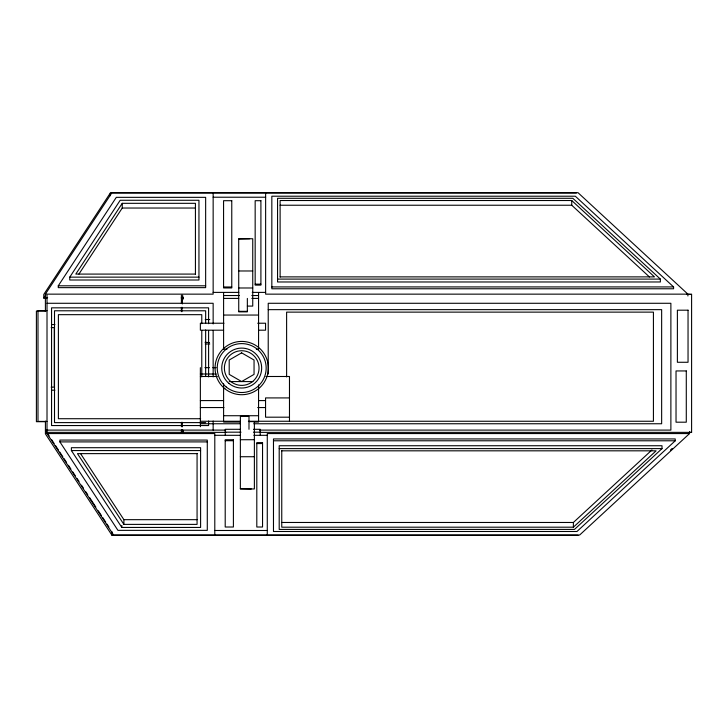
<?xml version="1.0" encoding="UTF-8"?>
<svg xmlns="http://www.w3.org/2000/svg" width="728" height="728" viewBox="0 0 728 728"><rect width="100%" height="100%" fill="white"/><g stroke="black" fill="none" stroke-linecap="round" stroke-linejoin="round"><path stroke-width="1.09" d="M181.863 311.739L182.127 307.298M182.328 303.958L182.664 295.213M576.421 192.984L110.347 192.984L43.78 294.44L43.78 298.08L46.046 298.08M45.418 311.502L45.373 294.148L111.939 192.692L578.014 192.692L687.905 294.148L687.905 295.968M43.78 298.08L45.646 295.231M58.267 285.804L116.307 197.343L205.651 197.343L205.651 287.642L58.267 287.642L58.267 285.804L205.651 285.804M69.761 277.141L120.202 200.264L198.953 200.264L198.953 280.007L69.761 280.007L69.761 277.141L198.953 277.141M195.432 274.31L195.432 203.321L122.249 203.321L75.812 274.083L195.432 274.083M78.915 274.083L122.249 208.035L122.249 203.321M281.754 522.476L573.382 522.476L651.933 449.968M281.754 450.596L281.754 527.19L573.382 527.19L656.11 450.823L281.754 450.823M662.007 448.612L574.483 529.411L279.197 529.411L279.197 445.736L662.007 445.736L662.007 448.612L279.197 448.612M675.229 440.786L576.967 531.495L273.473 531.495L273.473 438.939L675.229 438.939L675.229 440.786L273.473 440.786M670.479 449.995L672.144 448.457M689.553 431.74L689.553 433.56L579.652 535.016L113.577 535.016L47.011 433.56L47.011 295.159M213.149 197.224L265.629 197.224M280.116 276.886L654.463 276.886L571.744 200.518L280.116 200.518L280.116 277.113M280.116 205.232L571.744 205.232L649.458 276.977M122.249 208.035L195.432 208.035M238.702 239.03L249.622 238.748M238.702 270.98L252.743 270.98M277.559 279.097L660.369 279.097L660.369 281.973L277.559 281.973L277.559 198.298L572.845 198.298L660.369 279.097M255.164 284.148L260.906 284.148M223.569 286.987L231.768 286.987M271.835 286.923L673.582 286.923L673.582 288.77L271.835 288.77L271.835 196.214L575.329 196.214L673.582 286.923M238.702 287.988L252.743 287.988M213.149 292.392L238.839 292.392M252.234 292.392L265.629 292.392M45.373 294.148L213.149 294.148L213.149 192.692M686.604 294.44L690.008 294.44M223.596 295.532L239.385 295.532M251.797 295.532L258.567 295.532M45.373 297.788L47.639 297.788M181.236 297.788L183.502 297.788M181.399 298.407L182.664 298.407M223.596 298.407L238.739 298.407M251.833 298.407L258.567 298.407M47.011 303.285L213.149 303.285L213.149 323.969M247.347 306.088L252.743 306.088L252.743 238.748L238.702 238.748L238.739 311.857L247.347 311.857L247.347 298.425M268.223 309.646L661.652 309.646L661.652 423.751L253.763 423.751M47.011 310.71L37.992 310.71L37.992 421.412L47.011 421.412M45.418 311.002L36.4 311.002L36.4 421.703L45.418 421.703M238.739 311.329L247.347 311.329M223.596 315.051L258.567 315.051M205.214 319.519L209.746 319.519M223.969 323.223L200.364 323.223L200.364 330.194L223.596 330.194M257.685 323.223L265.556 323.223L265.556 330.194L258.567 330.194M51.524 324.57L54.919 324.57M51.16 327.618L54.282 327.618L54.282 387.132L51.16 387.132M205.214 343.989L209.746 343.989M226.981 349.194L223.596 349.194L223.596 292.656M256.311 349.194L258.567 349.194L258.567 292.656M204.887 367.658L209.409 367.658M212.804 367.658L216.198 367.658M200.364 374.01L216.198 374.01M200.364 376.494L217.326 376.494M265.957 376.494L289.48 376.494L289.48 421.257M229.238 381.581L252.925 381.581M51.524 390.172L54.919 390.172M289.48 397.916L265.556 397.916L265.556 417.19L289.48 417.19M200.364 400.582L223.596 400.582M258.567 400.582L265.556 400.582M200.364 407.553L223.969 407.553M257.685 407.553L265.556 407.553M223.596 415.724L258.567 415.724M200.637 418.718L58.395 418.718L58.395 314.669L201.774 314.669L201.774 323.714M200.364 421.257L240.513 421.257M248.412 421.257L653.425 421.257L653.425 312.13L286.614 312.13L286.614 376.922M248.985 421.621L254.381 421.621L254.381 488.961L240.349 488.961L240.376 416.38L248.985 416.38L248.985 429.283M223.596 422.058L240.513 422.058M254.054 422.058L258.567 422.058M205.651 422.604L54.509 422.604L54.509 310.783L205.651 310.783L205.651 323.214M200.364 423.751L240.131 423.751M240.376 429.302L225.234 429.302L225.234 435.053M253.471 429.302L260.205 429.302L260.205 435.053M47.011 430.102L225.644 430.102M259.459 430.102L670.879 430.102L670.879 303.285L268.223 303.285L268.223 374.01M47.675 430.212L45.418 430.212L49.149 435.908M225.234 432.177L241.032 432.177M253.435 432.177L260.205 432.177M47.011 432.368L225.826 432.368M259.76 432.368L691.6 432.368L691.6 294.148L265.629 294.148L265.629 192.692M47.011 433.56L214.796 433.56L214.796 535.016M689.553 433.56L267.276 433.56L267.276 535.016M214.796 435.317L240.477 435.317M253.872 435.317L267.276 435.317M240.349 439.721L254.381 439.721M225.207 440.722L233.406 440.722M59.905 441.905L117.945 530.366L207.289 530.366L207.289 440.067L59.905 440.067L59.905 441.905L207.289 441.905M256.802 443.561L262.544 443.561M71.399 450.568L121.84 527.445L200.6 527.445L200.6 447.702L71.399 447.702L71.399 450.568L200.6 450.568M197.07 453.626L77.459 453.626L123.887 524.388L197.07 524.388L197.07 453.398M240.349 456.729L254.381 456.729M240.349 488.679L251.26 488.961M80.553 453.626L123.887 519.674L197.07 519.674M214.796 530.485L267.276 530.485M45.418 421.13L45.418 433.852L111.985 535.308L578.059 535.308M689.325 432.359L691.6 432.368M205.005 342.287L209.537 342.615M51.642 439.694L54.127 443.489M55.373 445.39L58.486 450.132M59.732 452.024L62.835 456.765M64.082 458.658L66.576 462.453M68.441 465.301L70.925 469.087M72.791 471.935L75.284 475.73M77.15 478.569L79.015 481.417M81.5 485.212L83.374 488.051M85.858 491.846L87.724 494.694M89.59 497.533L95.814 507.016M98.298 510.81L101.41 515.551M102.657 517.444L105.769 522.185M107.016 524.087L108.882 526.926M182.255 422.304L182.437 426.781M182.573 430.139L182.664 432.368L182.664 429.92L181.399 429.92L181.399 432.368M573.382 522.476L573.382 527.19M571.744 200.518L571.744 205.232M258.567 384.885L258.567 421.257M223.596 383.783L223.596 421.257M213.149 330.457L213.149 376.886M213.149 421.048L213.149 430.102M208.599 323.687L208.599 307.835L51.561 307.835L51.561 425.552L208.599 425.552L208.599 421.021M208.599 330.476L208.599 376.876M205.651 329.984L205.651 376.294M201.774 330.503L201.774 376.876M200.364 367.658L200.364 426.699M183.047 296.979L183.047 299.208M183.037 430.366L183.037 432.496M181.399 295.213L181.399 303.285M181.399 307.38L181.399 311.202M181.399 422.286L181.399 426.754M123.887 519.674L123.887 524.388M121.84 525.525L121.84 527.445M111.985 531.668L111.985 535.308M110.347 192.984L110.347 195.714M241.623 352.853L229.202 360.032L229.202 374.383L241.623 381.554L254.054 374.383L254.054 360.032L241.623 352.853M231.768 200.701L223.569 200.701L223.569 287.951L231.768 287.951L231.768 200.701M260.906 200.701L255.164 200.701L255.164 285.112L260.906 285.112L260.906 200.701M688.042 310.192L677.386 310.192L677.386 362.271L688.042 362.271L688.042 310.192M686.286 370.943L676.03 370.943L676.03 422.195L686.286 422.195L686.286 370.943M233.406 439.757L225.207 439.757L225.207 527.008L233.406 527.008L233.406 439.757M262.544 442.597L256.802 442.597L256.802 527.008L262.544 527.008L262.544 442.597M226.235 387.005A24.461 24.461 0 0 0 265.847 371.99A24.461 24.461 0 0 0 233.033 345.19A24.461 24.461 0 0 0 226.235 387.005M229.083 383.519A19.956 19.956 0 0 0 261.407 371.271A19.956 19.956 0 0 0 234.634 349.394A19.956 19.956 0 0 0 229.083 383.519M230.74 381.49A17.345 17.345 0 0 0 258.822 370.843A17.345 17.345 0 0 0 235.563 351.851A17.345 17.345 0 0 0 230.74 381.49M224.843 388.707A26.654 26.654 0 0 0 268.013 372.345A26.654 26.654 0 0 0 232.259 343.143A26.654 26.654 0 0 0 224.843 388.707"/></g></svg>
